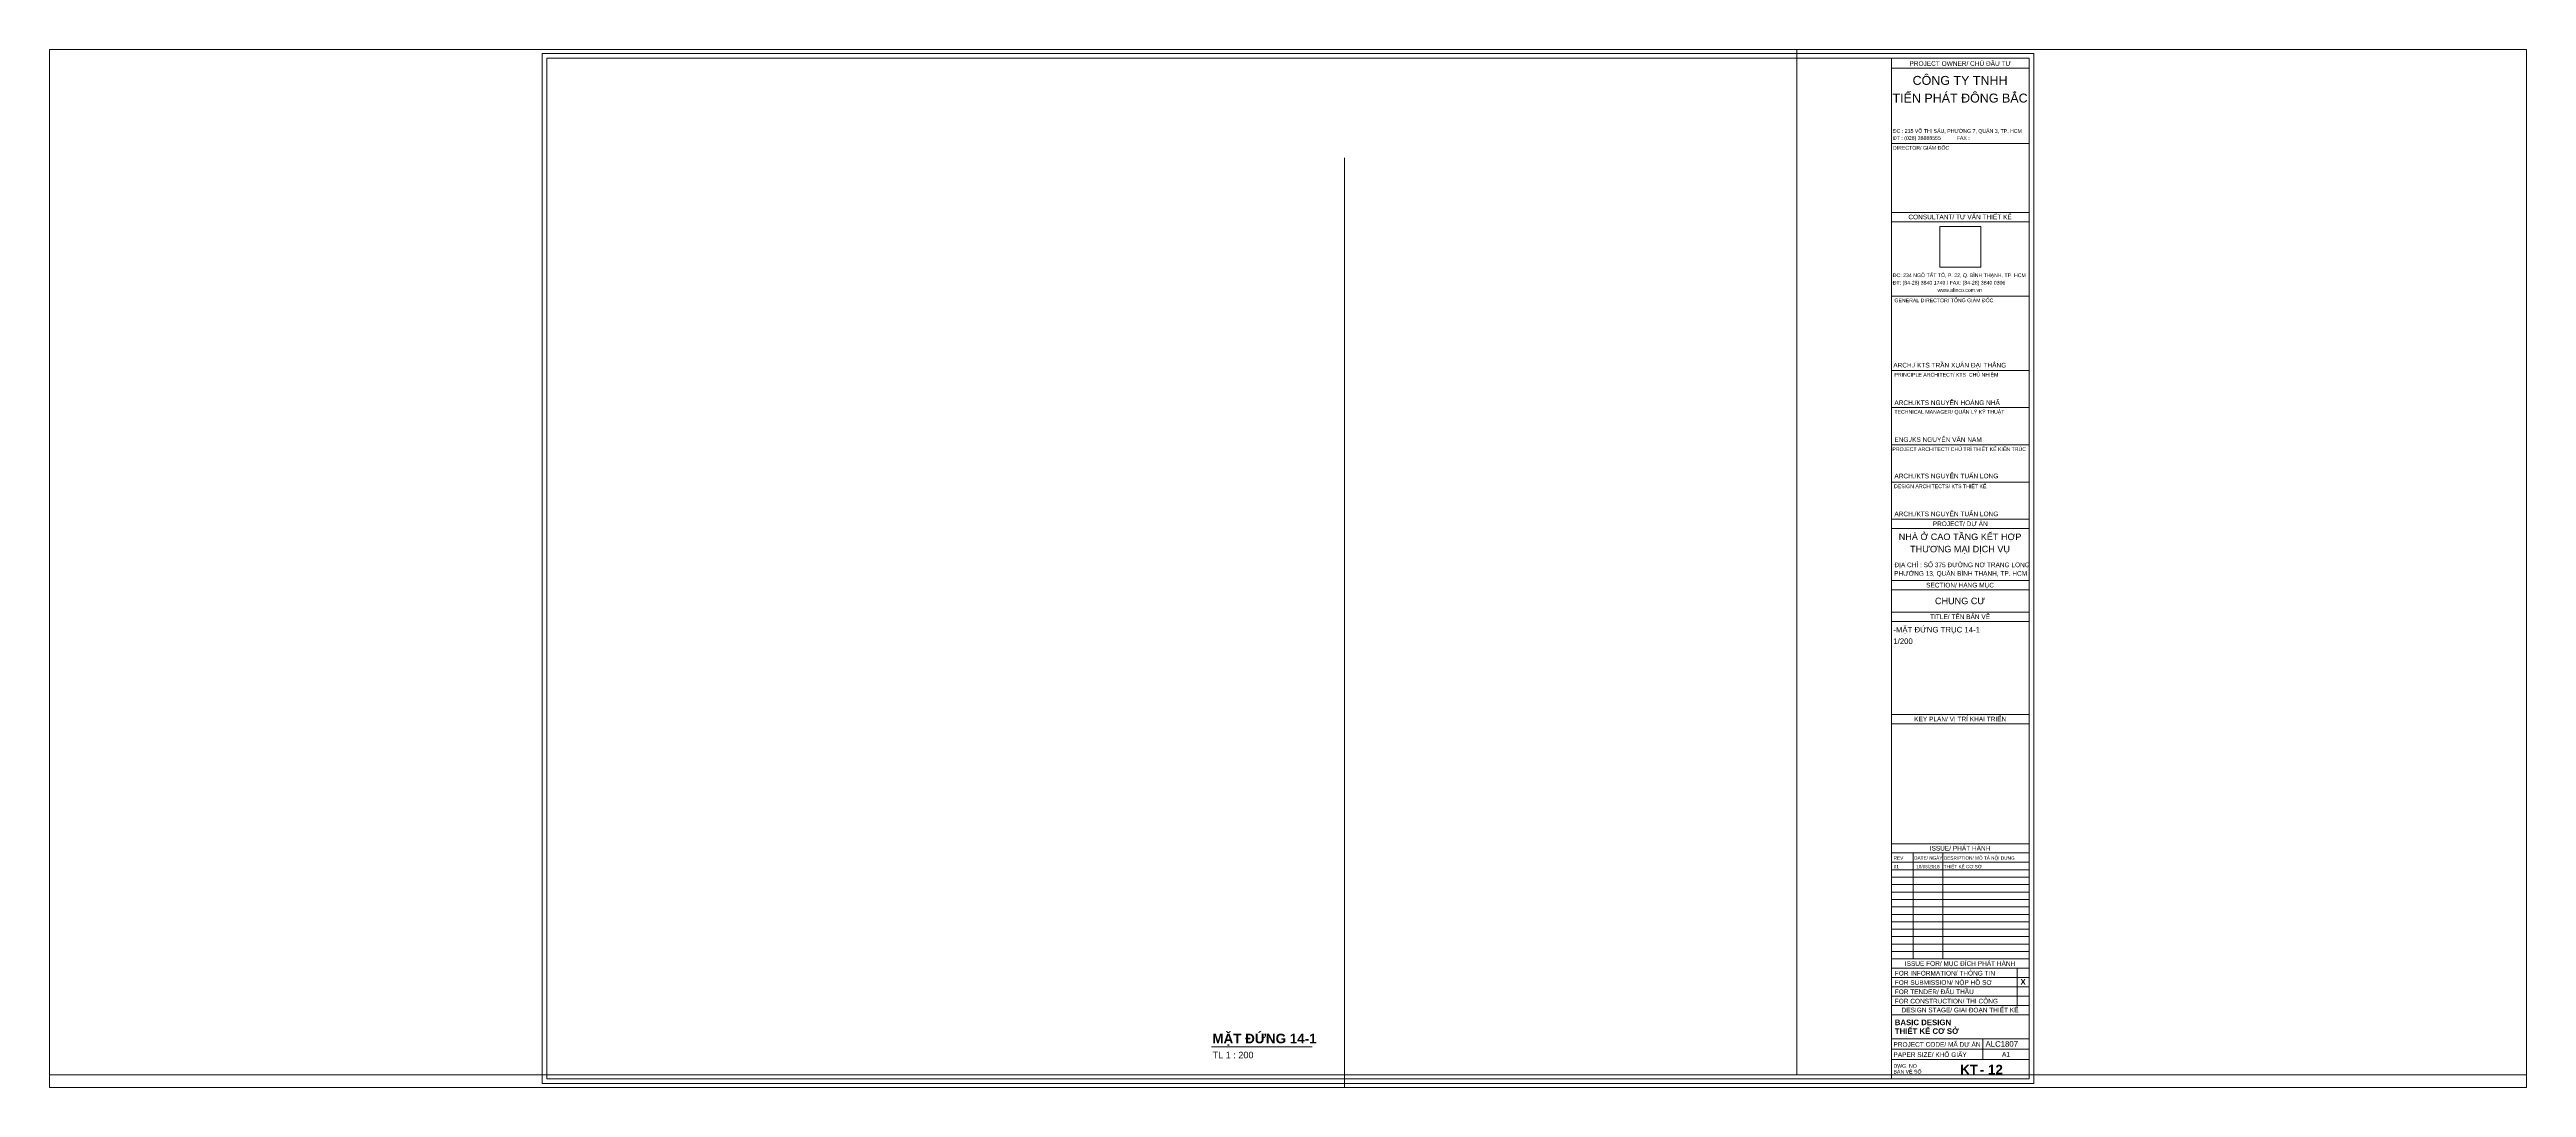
# Paper-space layout 'Layout1' of a CAD drawing. Header units: millimetres. Extents: x -197 to 1135, y -7 to 551.
# The model-space entities are those that its viewports show. They can reach past a viewport. Long polylines and large blocks are cut down to what shows.
import ezdxf
from ezdxf.xclip import XClip

# ---------------------------------------------------------------- set-up
doc = ezdxf.new("R2010")
doc.units = ezdxf.units.MM
doc.header["$XCLIPFRAME"] = 0
doc.linetypes.add('Grid Line', pattern=[14, 10, -2, 0, -2])
doc.layers.add('G-ANNO-NPLT', color=7, linetype='Continuous', plot=False)
for name, color, linetype, lineweight in [('G-ANNO-TTLB', 6, 'Continuous', 5), ('G-ANNO-TTLB-MEDM', 33, 'Continuous', 9), ('G-ANNO-TTLB-THIN', 151, 'Continuous', 5), ('KINH', 152, 'Continuous', 5), ('TRUC', 225, 'Continuous', 5)]:
    doc.layers.add(name, color=color, linetype=linetype, lineweight=lineweight)
doc.styles.add('Arial_1', font='arial_1.ttf', dxfattribs={"height": 2.5})
doc.styles.add('Arial_2', font='arial_1.ttf', dxfattribs={"height": 2})
doc.styles.add('Arial_3', font='arial_1.ttf', dxfattribs={"height": 1.8})
doc.styles.add('Arial_4', font='arial_1.ttf', dxfattribs={"height": 2.5})
doc.styles.add('Arial_5', font='arial_1.ttf', dxfattribs={"height": 4.8})
doc.styles.add('Arial_6', font='arial_1.ttf', dxfattribs={"height": 2})
doc.styles.add('Arial_7', font='arial_1.ttf', dxfattribs={"height": 3.5})
doc.styles.add('Arial_8', font='arial_1.ttf', dxfattribs={"height": 3})
doc.styles.add('Arial_9', font='arial_1.ttf', dxfattribs={"height": 1.8})
doc.styles.add('Arial_B_1', font='arialbd_1.ttf', dxfattribs={"height": 3})
doc.styles.add('Arial_B_2', font='arialbd_1.ttf', dxfattribs={"height": 5.15873})
picture_1 = doc.add_image_def('image1.jpg', size_in_pixel=(598, 599))
pattern_1 = [(45, (-36758.4, 1401.6), (0, 2032), [253.59, -2620.09]), (45, (-36813.6, 1456.7), (0, 2032), [253.59, -2620.09]), (45, (-36889.5, 1325.7), (0, 2032), [546.2, -2327.48]), (45, (-38140.2, 2763), (0, 2032), [253.59, -2620.09]), (45, (-38195.4, 2818.2), (0, 2032), [253.59, -2620.09]), (45, (-38271.2, 2687.1), (0, 2032), [546.2, -2327.48])]

# ---------------------------------------------------------------- blocks, each defined once
blk = doc.blocks.new('KT-A1 - KT-A1-1017761--MẶT ĐỨNG TRỤC 14-1')
at = {"layer": 'G-ANNO-TTLB-MEDM'}
for p, q in [((28, 553.5), (28, 4.5)), ((825, 553.5), (28, 553.5)), ((751, 553.5), (751, 4.5)), ((825, 4.5), (825, 553.5)), ((28, 4.5), (825, 4.5))]:
    blk.add_line(p, q, dxfattribs=at)
at = {"layer": 'G-ANNO-TTLB-THIN'}
for p, q in [((827.5, 556), (25.5, 556)), ((25.5, 556), (25.5, 2)), ((825, 548), (751, 548)), ((827.5, 2), (827.5, 556)), ((825, 507.5), (751, 507.5)), ((825, 470.5), (751, 470.5)), ((825, 465.5), (751, 465.5)), ((825, 425.5), (751, 425.5)), ((825, 385.5), (751, 385.5)), ((825, 365.5), (751, 365.5)), ((825, 345.5), (751, 345.5)), ((825, 325.5), (751, 325.5)), ((825, 305.5), (751, 305.5)), ((825, 300.5), (751, 300.5)), ((825, 272.5), (751, 272.5)), ((825, 267.5), (751, 267.5)), ((825, 255.5), (751, 255.5)), ((825, 250.5), (751, 250.5)), ((825, 200.5), (751, 200.5)), ((825, 195.5), (751, 195.5)), ((825, 131), (751, 131)), ((825, 126), (751, 126)), ((825, 121), (751, 121)), ((762.5, 69), (762.5, 126)), ((778.5, 69), (778.5, 126)), ((825, 117), (751, 117)), ((825, 113), (751, 113)), ((825, 109), (751, 109)), ((825, 105), (751, 105)), ((825, 101), (751, 101)), ((825, 97), (751, 97)), ((825, 93), (751, 93)), ((825, 89), (751, 89)), ((825, 85), (751, 85)), ((825, 81), (751, 81)), ((825, 77), (751, 77)), ((825, 73), (751, 73)), ((825, 69), (751, 69)), ((825, 64), (751, 64)), ((825, 59), (751, 59)), ((825, 54), (751, 54)), ((818.5, 44), (818.5, 64)), ((825, 49), (751, 49)), ((825, 44), (751, 44)), ((825, 39), (751, 39)), ((825, 26), (751, 26)), ((825, 20.5), (751, 20.5)), ((825, 15), (751, 15)), ((800, 26), (800, 15)), ((25.5, 2), (827.5, 2))]:
    blk.add_line(p, q, dxfattribs=at)
at = {"layer": 'G-ANNO-TTLB', "line_spacing_factor": 0.936439}
for s, insert, char_height, width, attachment_point, style in [('\\pt12.7,25.4,38.1,50.8,63.5,76.2,88.9,101.6,114.3,127,139.7,152.4,165.1,177.8,190.5,203.2,215.9,228.6,241.3,254,266.7,279.4,292.1,304.8,317.5,330.2,342.9,355.6,368.3,381,393.7,406.4;PROJECT OWNER/ CHỦ {\\fArial|b0|i0|c238|p34;ĐẦU T}Ư', (787.9, 551.8), 2.5, 72.23, 2, 'Arial_1'), ('\\pt12,24,36,48,60,72,84,96,108,120,132,144,156,168,180,192,204,216,228,240,252,264,276,288,300,312,324,336,348,360,372,384;DIRECTOR/ GIÁM {\\fArial|b0|i0|c238|p34;ĐỐC}', (751.7, 506.2), 2, 30.89, 1, 'Arial_2'), ('\\pt12.7,25.4,38.1,50.8,63.5,76.2,88.9,101.6,114.3,127,139.7,152.4,165.1,177.8,190.5,203.2,215.9,228.6,241.3,254,266.7,279.4,292.1,304.8,317.5,330.2,342.9,355.6,368.3,381,393.7,406.4;CONSULTANT/ T{\\fArial|b0|i0|c163|p34;Ư VẤN THIẾT KẾ}', (787.8, 469.3), 2.5, 72.36, 2, 'Arial_1'), ('\\pt12,24,36,48,60,72,84,96,108,120,132,144,156,168,180,192,204,216,228,240,252,264,276,288,300,312,324,336,348,360,372,384;{\\fArial|b0|i0|c238|p34;ĐC: 234 NGÔ TẤT TỐ, P. 22, Q. B}ÌNH THẠNH, TP. HCM', (751.6, 437.7), 2, 72.89, 1, 'Arial_2'), ('\\pt12,24,36,48,60,72,84,96,108,120,132,144,156,168,180,192,204,216,228,240,252,264,276,288,300,312,324,336,348,360,372,384;{\\fArial|b0|i0|c238|p34;ĐT: (84-28) 3840 1749 / FAX: (84-28) 3840 0306}', (751.6, 433.7), 2, 72.89, 1, 'Arial_2'), ('\\pt12,24,36,48,60,72,84,96,108,120,132,144,156,168,180,192,204,216,228,240,252,264,276,288,300,312,324,336,348,360,372,384;{\\fArial|b0|i0|c238|p34;www.alinco.com.vn}', (775.7, 429.7), 2, 24.61, 1, 'Arial_2'), ('\\pt12,24,36,48,60,72,84,96,108,120,132,144,156,168,180,192,204,216,228,240,252,264,276,288,300,312,324,336,348,360,372,384;GENERAL DIRECTOR/ TỔNG GIÁM {\\fArial|b0|i0|c238|p34;ĐỐC}', (752.5, 424.2), 2, 71.44, 1, 'Arial_2'), ('\\pt12.7,25.4,38.1,50.8,63.5,76.2,88.9,101.6,114.3,127,139.7,152.4,165.1,177.8,190.5,203.2,215.9,228.6,241.3,254,266.7,279.4,292.1,304.8,317.5,330.2,342.9,355.6,368.3,381,393.7,406.4;ARCH./ KTS TRẦN XUÂN {\\fArial|b0|i0|c238|p34;ĐẠI THẮNG}', (751.9, 389.6), 2.5, 72.03, 1, 'Arial_1'), ('\\pt12,24,36,48,60,72,84,96,108,120,132,144,156,168,180,192,204,216,228,240,252,264,276,288,300,312,324,336,348,360,372,384;PRINCIPLE ARCHITECT/ KTS  CHỦ NHIỆM', (752.5, 384.2), 2, 71.44, 1, 'Arial_2'), ('\\pt12,24,36,48,60,72,84,96,108,120,132,144,156,168,180,192,204,216,228,240,252,264,276,288,300,312,324,336,348,360,372,384;TECHNICAL MANAGER/ QUẢN LÝ KỸ THUẬT', (752.5, 364.2), 2, 71.24, 1, 'Arial_2'), ('\\pt12,24,36,48,60,72,84,96,108,120,132,144,156,168,180,192,204,216,228,240,252,264,276,288,300,312,324,336,348,360,372,384;PROJECT ARCHITECT/ CHỦ TRÌ THIẾT KẾ KIẾN TRÚC', (751.4, 344.2), 2, 75.21, 1, 'Arial_2'), ('\\pt12,24,36,48,60,72,84,96,108,120,132,144,156,168,180,192,204,216,228,240,252,264,276,288,300,312,324,336,348,360,372,384;DESIGN ARCHITECTS/ KTS THIẾT KẾ', (752.3, 324.2), 2, 71.24, 1, 'Arial_2'), ('\\pt12.7,25.4,38.1,50.8,63.5,76.2,88.9,101.6,114.3,127,139.7,152.4,165.1,177.8,190.5,203.2,215.9,228.6,241.3,254,266.7,279.4,292.1,304.8,317.5,330.2,342.9,355.6,368.3,381,393.7,406.4;PROJECT/ DỰ ÁN', (787.9, 304.3), 2.5, 72.36, 2, 'Arial_1'), ('\\pt12.7,25.4,38.1,50.8,63.5,76.2,88.9,101.6,114.3,127,139.7,152.4,165.1,177.8,190.5,203.2,215.9,228.6,241.3,254,266.7,279.4,292.1,304.8,317.5,330.2,342.9,355.6,368.3,381,393.7,406.4;SECTION/ HẠNG MỤC', (787.8, 271.3), 2.5, 72.36, 2, 'Arial_1'), ('\\pt12.7,25.4,38.1,50.8,63.5,76.2,88.9,101.6,114.3,127,139.7,152.4,165.1,177.8,190.5,203.2,215.9,228.6,241.3,254,266.7,279.4,292.1,304.8,317.5,330.2,342.9,355.6,368.3,381,393.7,406.4;TITLE/ TÊN BẢN VẼ', (787.8, 254.3), 2.5, 72.36, 2, 'Arial_1'), ('\\pt12.7,25.4,38.1,50.8,63.5,76.2,88.9,101.6,114.3,127,139.7,152.4,165.1,177.8,190.5,203.2,215.9,228.6,241.3,254,266.7,279.4,292.1,304.8,317.5,330.2,342.9,355.6,368.3,381,393.7,406.4;KEY PLAN/ VỊ TRÍ KHAI TRIỂN', (787.9, 199.3), 2.5, 72.36, 2, 'Arial_1'), ('\\pt12.70001,25.4,38.10001,50.8,63.5,76.19999,88.9,101.59999,114.3,127.00001,139.7,152.40001,165.1,177.8,190.49999,203.2,215.89999,228.6,241.30001,254,266.70001,279.4,292.1,304.79999,317.5,330.19999,342.9,355.60001,368.3,381.00001,393.7,406.4;REV', (752.1, 124.2), 1.8, 9.39, 1, 'Arial_3'), ('\\pt12.7,25.4,38.1,50.8,63.5,76.2,88.9,101.6,114.3,127,139.7,152.4,165.1,177.8,190.5,203.2,215.9,228.6,241.3,254,266.7,279.4,292.1,304.8,317.5,330.2,342.9,355.6,368.3,381,393.7,406.4;DATE/ NGÀY', (763.1, 124.2), 1.8, 15.21, 1, 'Arial_3'), ('\\pt12.7,25.4,38.1,50.8,63.5,76.2,88.9,101.6,114.3,127,139.7,152.4,165.1,177.8,190.5,203.2,215.9,228.6,241.3,254,266.7,279.4,292.1,304.8,317.5,330.2,342.9,355.6,368.3,381,393.7,406.4;ISSUE/ PHÁT HÀNH', (787.8, 129.8), 2.5, 72.36, 2, 'Arial_1'), ('\\pt12.7,25.4,38.1,50.8,63.5,76.2,88.9,101.6,114.3,127,139.7,152.4,165.1,177.8,190.5,203.2,215.9,228.6,241.3,254,266.7,279.4,292.1,304.8,317.5,330.2,342.9,355.6,368.3,381,393.7,406.4;DESRIPTION/ MÔ TẢ NỘI DUNG', (779.1, 124.2), 1.8, 44.91, 1, 'Arial_3'), ('\\pt12.7,25.4,38.1,50.8,63.5,76.2,88.9,101.6,114.3,127,139.7,152.4,165.1,177.8,190.5,203.2,215.9,228.6,241.3,254,266.7,279.4,292.1,304.8,317.5,330.2,342.9,355.6,368.3,381,393.7,406.4;ISSUE FOR/ MỤC {\\fArial|b0|i0|c238|p34;ĐÍCH PHÁT H}ÀNH', (787.8, 67.8), 2.5, 72.36, 2, 'Arial_1'), ('\\pt12.7,25.4,38.1,50.8,63.5,76.2,88.9,101.6,114.3,127,139.7,152.4,165.1,177.8,190.5,203.2,215.9,228.6,241.3,254,266.7,279.4,292.1,304.8,317.5,330.2,342.9,355.6,368.3,381,393.7,406.4;FOR INFORMATION/ THÔNG TIN', (752.7, 62.6), 2.5, 54.77, 1, 'Arial_1'), ('\\pt12.7,25.4,38.1,50.8,63.5,76.2,88.9,101.6,114.3,127,139.7,152.4,165.1,177.8,190.5,203.2,215.9,228.6,241.3,254,266.7,279.4,292.1,304.8,317.5,330.2,342.9,355.6,368.3,381,393.7,406.4;FOR SUBMISSION/ NỘP HỒ S{\\fArial|b0|i0|c163|p34;Ơ}', (752.7, 57.6), 2.5, 53.38, 1, 'Arial_1'), ('\\pt12.7,25.4,38.1,50.8,63.5,76.2,88.9,101.6,114.3,127,139.7,152.4,165.1,177.8,190.5,203.2,215.9,228.6,241.3,254,266.7,279.4,292.1,304.8,317.5,330.2,342.9,355.6,368.3,381,393.7,406.4;FOR TENDER/ {\\fArial|b0|i0|c238|p34;ĐẤU THẦU}', (752.7, 52.6), 2.5, 43.66, 1, 'Arial_1'), ('\\pt12.69999,25.40001,38.1,50.79999,63.50001,76.2,88.89999,101.60001,114.3,126.99999,139.70001,152.4,165.09999,177.80001,190.5,203.19999,215.90001,228.6,241.29999,254.00001,266.7,279.39999,292.10001,304.8,317.49999,330.20001,342.9,355.59999,368.30001,381,393.69999,406.40001;X', (820.3, 58.2), 3, 2.939, 1, 'Arial_B_1'), ('\\pt12.7,25.4,38.1,50.8,63.5,76.2,88.9,101.6,114.3,127,139.7,152.4,165.1,177.8,190.5,203.2,215.9,228.6,241.3,254,266.7,279.4,292.1,304.8,317.5,330.2,342.9,355.6,368.3,381,393.7,406.4;FOR CONSTRUCTION/ THI CÔNG', (752.7, 47.6), 2.5, 56.09, 1, 'Arial_1'), ('\\pt12.7,25.4,38.1,50.8,63.5,76.2,88.9,101.6,114.3,127,139.7,152.4,165.1,177.8,190.5,203.2,215.9,228.6,241.3,254,266.7,279.4,292.1,304.8,317.5,330.2,342.9,355.6,368.3,381,393.7,406.4;DESIGN STAGE/ GIAI {\\fArial|b0|i0|c238|p34;ĐOẠN THIẾT KẾ}', (787.8, 42.8), 2.5, 72.36, 2, 'Arial_1'), ('\\pt12.7,25.4,38.1,50.8,63.5,76.2,88.9,101.6,114.3,127,139.7,152.4,165.1,177.8,190.5,203.2,215.9,228.6,241.3,254,266.7,279.4,292.1,304.8,317.5,330.2,342.9,355.6,368.3,381,393.7,406.4;BASIC DESIGN THIẾT KẾ C{\\fArial|b1|i0|c163|p34;Ơ SỞ}', (752.7, 36.4), 3, 35.46, 1, 'Arial_B_1'), ('\\pt12.7,25.4,38.1,50.8,63.5,76.2,88.9,101.6,114.3,127,139.7,152.4,165.1,177.8,190.5,203.2,215.9,228.6,241.3,254,266.7,279.4,292.1,304.8,317.5,330.2,342.9,355.6,368.3,381,393.7,406.4;PROJECT CODE/ MÃ DỰ ÁN', (752, 24.3), 2.5, 46.96, 1, 'Arial_1'), ('\\pt12.7,25.4,38.1,50.8,63.5,76.2,88.9,101.6,114.3,127,139.7,152.4,165.1,177.8,190.5,203.2,215.9,228.6,241.3,254,266.7,279.4,292.1,304.8,317.5,330.2,342.9,355.6,368.3,381,393.7,406.4;PAPER SIZE/ KHỔ GIẤY', (752, 18.8), 2.5, 46.96, 1, 'Arial_1'), ('\\pt12.7,25.4,38.1,50.8,63.5,76.2,88.9,101.6,114.3,127,139.7,152.4,165.1,177.8,190.5,203.2,215.9,228.6,241.3,254,266.7,279.4,292.1,304.8,317.5,330.2,342.9,355.6,368.3,381,393.7,406.4;A1', (812.5, 19), 2.5, 23.02, 2, 'Arial_1'), ('\\pt12,24,36,48,60,72,84,96,108,120,132,144,156,168,180,192,204,216,228,240,252,264,276,288,300,312,324,336,348,360,372,384;DWG. NO BẢN VẼ SỐ', (752, 12.5), 2, 16.14, 1, 'Arial_2')]:
    blk.add_mtext(s, dxfattribs=dict(at, insert=insert, char_height=char_height, width=width, attachment_point=attachment_point, style=style))
at = {"layer": 'G-ANNO-TTLB'}
image = blk.add_image(picture_1, insert=(777, 441), size_in_units=(21.9, 22), dxfattribs=at)
image.dxf.flags = 7
blk = doc.blocks.new('System Panel - Glazed-V317-MẶT ĐỨNG 14-1')
at = {"layer": 'KINH'}
h = blk.add_hatch(dxfattribs=at)
h.set_pattern_fill('FP_1', color=256, style=0, pattern_type=2)
h.set_pattern_definition(pattern_1)
h.paths.add_polyline_path([(1742.7, 0), (1742.7, 4850), (742.7, 4850), (742.7, 0)], flags=0)
at = {"layer": 'KINH', "color": 250}
for p, q in [((742.7, 4850), (742.7, 0)), ((742.7, 0), (1742.7, 0))]:
    blk.add_line(p, q, dxfattribs=at)
blk = doc.blocks.new('System Panel - Glazed-V318-MẶT ĐỨNG 14-1')
at = {"layer": 'KINH'}
h = blk.add_hatch(dxfattribs=at)
h.set_pattern_fill('FP_1', color=256, style=0, pattern_type=2)
h.set_pattern_definition(pattern_1)
h.paths.add_polyline_path([(742.7, 0), (742.7, 4850), (-257.3, 4850), (-257.3, 0)], flags=0)
at = {"layer": 'KINH', "color": 250}
for p, q in [((742.7, 0), (742.7, 4850)), ((-257.3, 0), (742.7, 0))]:
    blk.add_line(p, q, dxfattribs=at)
blk = doc.blocks.new('ALC1807-ASCENT PLAZA-TANG 1_2_rvt-1-MẶT ĐỨNG 14-1')
at = {"color": 10, "lineweight": 9}
for name in ['System Panel - Glazed-V318-MẶT ĐỨNG 14-1', 'System Panel - Glazed-V317-MẶT ĐỨNG 14-1']:
    blk.add_blockref(name, (0, 0), dxfattribs=at)

msp = doc.modelspace()

# ---------------------------------------------------------------- linework, layer by layer
at = {"layer": 'TRUC', "linetype": 'Grid Line', "ltscale": 50}
for p, q in [((499.5, -6911.3), (499.5, 91838.4)), ((-99096.4, 0), (11999.5, 0))]:
    msp.add_line(p, q, dxfattribs=at)

# ---------------------------------------------------------------- block references
at = {"lineweight": 5}
ref = msp.add_blockref('ALC1807-ASCENT PLAZA-TANG 1_2_rvt-1-MẶT ĐỨNG 14-1', (0, 0), dxfattribs=at)
XClip(ref).set_block_clipping_path([(-97229.9352338679, -1200), (11999.4757495321, 93768.975705676)])

psp = doc.layouts.get("Layout1")

# ---------------------------------------------------------------- block references
at = {"layer": 'G-ANNO-TTLB'}
psp.add_blockref('KT-A1 - KT-A1-1017761--MẶT ĐỨNG TRỤC 14-1', (42.7, -6.7), dxfattribs=at)

# ---------------------------------------------------------------- texts
at = {"layer": 'G-ANNO-TTLB', "line_spacing_factor": 0.941778}
for s, insert, char_height, width, attachment_point, style in [('CÔNG TY TNHH', (830.5, 537.2), 4.8, 60.705, 2, 'Arial_5'), ('TIẾN PHÁT ĐÔNG BẮC', (830.5, 527.7), 4.8, 86.68, 2, 'Arial_5'), ('ĐC : 235 VÕ THỊ SÁU, PHƯỜNG 7, QUẬN 3, TP. HCM', (794.4, 508.6), 2, 82.809, 1, 'Arial_6'), ('ĐT : (028) 38888555           FAX :', (794.4, 504.8), 2, 49.411, 1, 'Arial_6'), ('ARCH./KTS NGUYỄN HOÀNG NHÃ', (795.2, 362.7), 2.5, 67.52, 1, 'Arial_4'), ('ENG./KS NGUYỄN VĂN NAM', (795.2, 342.9), 2.5, 55.981, 1, 'Arial_4'), ('ARCH./KTS NGUYỄN TUẤN LONG', (795.2, 323.3), 2.5, 66.602, 1, 'Arial_4'), ('ARCH./KTS NGUYỄN TUẤN LONG', (795.2, 302.9), 2.5, 66.602, 1, 'Arial_4'), ('NHÀ Ở CAO TẦNG KẾT HỢP', (830.5, 291.1), 3.5, 78.757, 2, 'Arial_7'), ('THƯƠNG MẠI DỊCH VỤ', (830.5, 284.5), 3.5, 64.059, 2, 'Arial_7'), ('PHƯỜNG 13, QUẬN BÌNH THẠNH, TP. HCM', (795, 270.9), 2.5, 85.364, 1, 'Arial_4'), ('ĐỊA CHỈ : SỐ 375 ĐƯỜNG NƠ TRANG LONG', (795.2, 275.5), 2.5, 86.925, 1, 'Arial_4'), ('CHUNG CƯ', (830.5, 256.6), 3.5, 32.137, 2, 'Arial_7'), ('-MẶT ĐỨNG TRỤC 14-1', (794.6, 240.9), 3, 55.604, 1, 'Arial_8'), ('1/200', (794.6, 234.7), 3, 12.56, 1, 'Arial_8'), ('01', (794.8, 112.9), 1.8, 3.35, 1, 'Arial_9'), ('18/05/2018', (813.2, 112.9), 1.8, 15.073, 2, 'Arial_9'), ('THIẾT KẾ CƠ SỞ', (821.7, 112.9), 1.8, 24.504, 1, 'Arial_9'), ('ALC1807', (844.2, 18.1), 3, 20.897, 1, 'Arial_8'), ('TL 1 : 200', (428.6, 12.4), 3.5, 26.352, 1, 'Arial_7'), ('KT', (830.5, 5.4), 5.16, 11.202, 1, 'Arial_B_2'), ('- 12', (841.1, 5.4), 5.16, 14.447, 1, 'Arial_B_2')]:
    psp.add_mtext(s, dxfattribs=dict(at, insert=insert, char_height=char_height, width=width, attachment_point=attachment_point, style=style))

# ---------------------------------------------------------------- viewports
at = {"layer": '0'}
psp.add_viewport(center=(469.2, 272.3), size=(1331.7, 558.213), view_center_point=(469.2, 272.3), view_height=558.213, dxfattribs=at)

# ---------------------------------------------------------------- next in the draw order: texts
at = {"layer": 'G-ANNO-TTLB', "lineweight": 30, "insert": (426.5, 22.1), "char_height": 5.159, "width": 67.398, "attachment_point": 1, "line_spacing_factor": 0.941778, "style": 'Arial_B_2', "bg_fill": 3, "box_fill_scale": 1.25, "bg_fill_color": 256, "bg_fill_true_color": 13158600, "bg_fill_transparency": 0}
psp.add_mtext(' MẶT ĐỨNG 14-1', dxfattribs=at)

# ---------------------------------------------------------------- next in the draw order: linework, layer by layer
at = {"layer": 'G-ANNO-NPLT', "lineweight": 5}
psp.add_line((428, 15.1), (482.1, 15.1), dxfattribs=at)

doc.saveas('drawing.dxf')
